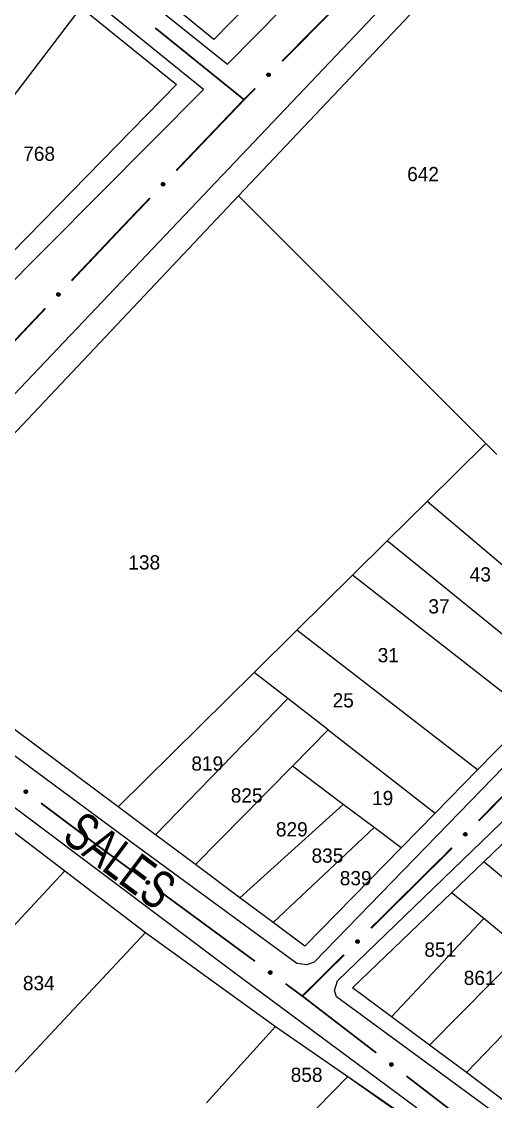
# Model space of a CAD drawing. Extents: x 199577 to 200882, y 4838726 to 4840156.
# Drawn here: x 200475.3 to 200525.1, y 4839061.6 to 4839175.2 of the extents above; entities that cross this region are included whole.
import ezdxf
from ezdxf.enums import TextEntityAlignment as Align

# ---------------------------------------------------------------- set-up
doc = ezdxf.new("R2010")
doc.units = 0
doc.header["$LTSCALE"] = 1.5
doc.header["$MEASUREMENT"] = 0
for name, color, linetype in [('CD_MALHA_LOTES', 7, 'CONTINUOUS'), ('RU-QUADRA', 210, 'CONTINUOUS'), ('SV-EIXO-RUA-PAV', 20, 'CONTINUOUS'), ('SV-RUA-PAVIM', 7, 'CONTINUOUS'), ('SV-TXT-RUA-PAV', 7, 'CONTINUOUS'), ('Th_NmrPorta', 1, 'CONTINUOUS')]:
    doc.layers.add(name, color=color, linetype=linetype)
doc.styles.add('ARIAL', font='ARIAL.SHX')

msp = doc.modelspace()

# ---------------------------------------------------------------- linework, layer by layer
at = {"layer": 'CD_MALHA_LOTES', "linetype": 'Continuous', "flags": 128}
for points in [[(200498.11, 4839156.87), (200523.62, 4839183.84), (200525.22, 4839183.76), (200551.54, 4839158.42)], [(200499.02, 4839176.91), (200495.51, 4839173.34), (200484.67, 4839182.21)], [(200467, 4839157.7), (200481.54, 4839176.7)], [(200481.54, 4839176.7), (200491.59, 4839168.59), (200474.3, 4839150.97)], [(200457.22, 4839113.62), (200498.11, 4839156.87)], [(200524.13, 4839130.83), (200498.11, 4839156.87)], [(200517.96, 4839124.74), (200524.13, 4839130.83)], [(200524.13, 4839130.83), (200525.28, 4839129.67)], [(200513.75, 4839120.59), (200517.96, 4839124.74)], [(200535.97, 4839109.46), (200517.96, 4839124.74)], [(200510.11, 4839116.99), (200513.75, 4839120.59)], [(200532.2, 4839105.62), (200513.75, 4839120.59)], [(200504.25, 4839111.2), (200510.11, 4839116.99)], [(200528.92, 4839102.27), (200510.11, 4839116.99)], [(200485.42, 4839092.6), (200457.22, 4839113.62)], [(200499.75, 4839106.75), (200504.25, 4839111.2)], [(200523.27, 4839096.51), (200504.25, 4839111.2)], [(200485.42, 4839092.6), (200499.75, 4839106.75)], [(200503.28, 4839104.01), (200499.75, 4839106.75)], [(200489.36, 4839089.66), (200503.28, 4839104.01)], [(200507.54, 4839100.7), (200503.28, 4839104.01)], [(200528.92, 4839102.27), (200523.27, 4839096.51)], [(200503.8, 4839096.89), (200507.54, 4839100.7)], [(200507.54, 4839100.7), (200518.8, 4839091.95)], [(200493.58, 4839086.52), (200503.8, 4839096.89)], [(200509.1, 4839092.84), (200503.8, 4839096.89)], [(200523.27, 4839096.51), (200518.8, 4839091.95)], [(200489.36, 4839089.66), (200485.42, 4839092.6)], [(200498.25, 4839083.04), (200509.1, 4839092.84)], [(200512.36, 4839090.41), (200509.1, 4839092.84)], [(200518.8, 4839091.95), (200515.21, 4839088.29)], [(200523.91, 4839086.82), (200528.59, 4839091.31)], [(200474.48, 4839089.94), (200479.81, 4839085.87)], [(200493.58, 4839086.52), (200489.36, 4839089.66)], [(200501.75, 4839080.43), (200512.36, 4839090.41)], [(200515.21, 4839088.29), (200512.36, 4839090.41)], [(200515.21, 4839088.29), (200505.07, 4839077.95), (200501.75, 4839080.43)], [(200498.25, 4839083.04), (200493.58, 4839086.52)], [(200520.53, 4839083.57), (200523.91, 4839086.82)], [(200534.81, 4839077.8), (200523.91, 4839086.82)], [(200466.16, 4839071.21), (200479.81, 4839085.87)], [(200479.81, 4839085.87), (200488.32, 4839079.38)], [(200501.75, 4839080.43), (200498.25, 4839083.04)], [(200514.21, 4839070.5), (200510.11, 4839073.55), (200520.53, 4839083.57)], [(200523.93, 4839080.84), (200520.53, 4839083.57)], [(200514.21, 4839070.5), (200523.93, 4839080.84)], [(200528.01, 4839077.46), (200523.93, 4839080.84)], [(200488.32, 4839079.38), (200473.23, 4839063.25)], [(200488.32, 4839079.38), (200502.01, 4839069.49)], [(200518.21, 4839067.52), (200528.01, 4839077.46)], [(200522.08, 4839064.64), (200531.61, 4839074.49)], [(200518.21, 4839067.52), (200514.21, 4839070.5)], [(200494.73, 4839061.47), (200502.01, 4839069.49)], [(200502.01, 4839069.49), (200509.61, 4839064.23)], [(200522.08, 4839064.64), (200518.21, 4839067.52)], [(200525.96, 4839061.75), (200522.08, 4839064.64)], [(200501.41, 4839055.84), (200509.61, 4839064.23)], [(200509.61, 4839064.23), (200518.08, 4839058.25), (200509.65, 4839048.87)]]:
    msp.add_lwpolyline(points, dxfattribs=at)
at = {"layer": 'RU-QUADRA', "linetype": 'Continuous', "flags": 128}
for points in [[(200528.92, 4839102.27), (200523.27, 4839096.51), (200518.8, 4839091.95), (200515.21, 4839088.29), (200505.07, 4839077.95), (200501.75, 4839080.43), (200498.25, 4839083.04), (200493.58, 4839086.52), (200489.36, 4839089.66), (200485.42, 4839092.6), (200457.22, 4839113.62), (200498.11, 4839156.87), (200523.62, 4839183.84)], [(200499.02, 4839176.91), (200495.51, 4839173.34), (200484.67, 4839182.21)], [(200481.54, 4839176.7), (200491.59, 4839168.59), (200474.3, 4839150.97), (200468.24, 4839144.78), (200461.49, 4839137.91), (200456.44, 4839132.76), (200450.5, 4839126.7), (200445.94, 4839122.05), (200443.96, 4839122.05), (200430.6, 4839131.8), (200419.5, 4839139.9), (200397.7, 4839155.75), (200393.8, 4839158.58), (200374.93, 4839172.28), (200370.67, 4839175.45)], [(200525.96, 4839061.75), (200522.08, 4839064.64), (200518.21, 4839067.52), (200514.21, 4839070.5), (200510.11, 4839073.55), (200520.53, 4839083.57), (200523.91, 4839086.82), (200528.59, 4839091.31)], [(200474.48, 4839089.94), (200479.81, 4839085.87), (200488.32, 4839079.38), (200502.01, 4839069.49), (200509.61, 4839064.23), (200518.38, 4839058.21), (200509.65, 4839048.87), (200504.42, 4839043.11), (200501.03, 4839039.37), (200497.15, 4839035.09), (200493.61, 4839031.19), (200472.96, 4839008.43)]]:
    msp.add_lwpolyline(points, dxfattribs=at)
at = {"layer": 'SV-EIXO-RUA-PAV', "const_width": 0.18}
for points in [[(200502.681296, 4839171.033748), (200510.427993, 4839178.843273)], [(200498.68, 4839167), (200489.343267, 4839174.538264)], [(200498.68, 4839167), (200499.864315, 4839168.19392)], [(200491.551766, 4839159.539705), (200498.460094, 4839166.76985)], [(200498.460094, 4839166.76985), (200498.68, 4839167)], [(200485.8, 4839153.52), (200488.788434, 4839156.647647)], [(200485.336464, 4839153.030488), (200485.8, 4839153.52)], [(200480.523418, 4839147.947714), (200485.336464, 4839153.030488)], [(200472.06, 4839139.01), (200477.773106, 4839145.043272)], [(200531.790872, 4839099.682339), (200523.369026, 4839091.134093)], [(200477.314438, 4839092.996672), (200482.914438, 4839088.796671)], [(200482.914438, 4839088.796671), (200483.23, 4839088.56)], [(200483.23, 4839088.56), (200486.940874, 4839085.832276)], [(200519.7, 4839087.41), (200512.041892, 4839079.834237)], [(200519.859923, 4839087.572324), (200519.7, 4839087.41)], [(200520.561744, 4839088.284677), (200519.859923, 4839087.572324)], [(200490.163834, 4839083.463198), (200499.832715, 4839076.355966)], [(200509.198218, 4839077.02114), (200504.932706, 4839072.801494)], [(200503.055675, 4839073.986889), (200504.667155, 4839072.80235)], [(200504.667155, 4839072.80235), (200504.82, 4839072.69)], [(200504.932706, 4839072.801494), (200504.82, 4839072.69)], [(200504.82, 4839072.69), (200512.60028, 4839066.714272)], [(200515.772569, 4839064.277761), (200522.910218, 4839058.795612)]]:
    msp.add_lwpolyline(points, dxfattribs=at)
at = {"layer": 'SV-EIXO-RUA-PAV'}
for points in [[(200501.093467, 4839169.589351), (200501.092576, 4839169.638251), (200501.101811, 4839169.680461), (200501.119645, 4839169.713449), (200501.143006, 4839169.73849), (200501.169791, 4839169.761417), (200501.201895, 4839169.778574), (200501.241745, 4839169.789723), (200501.290793, 4839169.790961), (200501.33341, 4839169.778659), (200501.366687, 4839169.762905), (200501.394201, 4839169.740049), (200501.416037, 4839169.713656), (200501.432756, 4839169.679718), (200501.443661, 4839169.639224), (200501.443712, 4839169.589874), (200501.434375, 4839169.548555), (200501.416287, 4839169.517101), (200501.393134, 4839169.489585), (200501.365508, 4839169.466507), (200501.333897, 4839169.449847), (200501.293105, 4839169.438941), (200501.244397, 4839169.439536), (200501.20308, 4839169.448378), (200501.17138, 4839169.46602), (200501.144804, 4839169.489424), (200501.121482, 4839169.516009), (200501.102892, 4839169.547563), (200501.093467, 4839169.589351)], [(200489.991251, 4839158.06584), (200489.989445, 4839158.114715), (200489.997888, 4839158.15709), (200490.015102, 4839158.190406), (200490.03799, 4839158.215881), (200490.064341, 4839158.239305), (200490.096118, 4839158.25706), (200490.135753, 4839158.268953), (200490.184768, 4839158.271108), (200490.227609, 4839158.259607), (200490.261175, 4839158.244478), (200490.289112, 4839158.222141), (200490.311438, 4839158.196161), (200490.32879, 4839158.162543), (200490.34045, 4839158.122259), (200490.341425, 4839158.07292), (200490.332863, 4839158.031433), (200490.315367, 4839157.999645), (200490.292733, 4839157.971702), (200490.265544, 4839157.94811), (200490.23425, 4839157.930861), (200490.19367, 4839157.919194), (200490.144959, 4839157.918877), (200490.103484, 4839157.926944), (200490.071459, 4839157.943989), (200490.044449, 4839157.966892), (200490.020634, 4839157.993036), (200490.001456, 4839158.024236), (200489.991251, 4839158.06584)], [(200478.96954, 4839146.466854), (200478.967514, 4839146.515721), (200478.975766, 4839146.558133), (200478.99283, 4839146.591526), (200479.015604, 4839146.617103), (200479.041849, 4839146.640645), (200479.073547, 4839146.658543), (200479.113127, 4839146.670614), (200479.162133, 4839146.67299), (200479.205025, 4839146.661681), (200479.238658, 4839146.646703), (200479.266695, 4839146.624492), (200479.289138, 4839146.598612), (200479.30664, 4839146.565072), (200479.318482, 4839146.524841), (200479.319678, 4839146.475507), (200479.311303, 4839146.433982), (200479.293949, 4839146.402116), (200479.271441, 4839146.374071), (200479.244359, 4839146.350357), (200479.213143, 4839146.332968), (200479.172615, 4839146.321119), (200479.123906, 4839146.320583), (200479.082395, 4839146.328464), (200479.050294, 4839146.345365), (200479.023182, 4839146.368146), (200478.999249, 4839146.394183), (200478.979932, 4839146.425297), (200478.96954, 4839146.466854)], [(200475.665542, 4839094.370944), (200475.713856, 4839094.378546), (200475.756934, 4839094.3752), (200475.79206, 4839094.362068), (200475.820074, 4839094.34237), (200475.846464, 4839094.31899), (200475.86787, 4839094.289548), (200475.88439, 4839094.251608), (200475.892356, 4839094.203196), (200475.886028, 4839094.159292), (200475.874996, 4839094.124166), (200475.856138, 4839094.093772), (200475.832996, 4839094.068516), (200475.801678, 4839094.047292), (200475.763066, 4839094.030926), (200475.714192, 4839094.024094), (200475.671982, 4839094.027664), (200475.63834, 4839094.041258), (200475.607904, 4839094.06041), (200475.581248, 4839094.084602), (200475.560402, 4839094.113624), (200475.543994, 4839094.15253), (200475.53789, 4839094.200858), (200475.54097, 4839094.242998), (200475.554088, 4839094.276822), (200475.573618, 4839094.306362), (200475.596746, 4839094.333116), (200475.625446, 4839094.355866), (200475.665542, 4839094.370944)], [(200522.144639, 4839089.73448), (200522.145696, 4839089.685583), (200522.136606, 4839089.643342), (200522.118884, 4839089.610293), (200522.095609, 4839089.585172), (200522.068903, 4839089.562154), (200522.036857, 4839089.544888), (200521.997045, 4839089.533603), (200521.948002, 4839089.532198), (200521.905342, 4839089.544354), (200521.872012, 4839089.559995), (200521.84442, 4839089.582757), (200521.822494, 4839089.609076), (200521.80566, 4839089.642956), (200521.794617, 4839089.683413), (200521.794398, 4839089.732762), (200521.803594, 4839089.774112), (200521.821575, 4839089.805629), (200521.844634, 4839089.833223), (200521.87218, 4839089.856395), (200521.903735, 4839089.873163), (200521.944489, 4839089.884208), (200521.993199, 4839089.883779), (200522.034546, 4839089.875078), (200522.066306, 4839089.857544), (200522.092962, 4839089.834231), (200522.116374, 4839089.807725), (200522.135072, 4839089.776235), (200522.144639, 4839089.73448)], [(200488.501782, 4839084.821531), (200488.550021, 4839084.829598), (200488.593129, 4839084.826667), (200488.62838, 4839084.813873), (200488.656582, 4839084.794446), (200488.683196, 4839084.771321), (200488.704885, 4839084.742087), (200488.721769, 4839084.704307), (200488.730201, 4839084.655974), (200488.724296, 4839084.612012), (200488.713603, 4839084.576781), (200488.695038, 4839084.546207), (200488.67214, 4839084.520729), (200488.641028, 4839084.499205), (200488.602576, 4839084.482468), (200488.55377, 4839084.475165), (200488.511527, 4839084.478329), (200488.477756, 4839084.491598), (200488.447137, 4839084.510456), (200488.420249, 4839084.53439), (200488.399125, 4839084.56321), (200488.382343, 4839084.601957), (200488.375774, 4839084.650224), (200488.378448, 4839084.692391), (200488.39124, 4839084.72634), (200488.410484, 4839084.756067), (200488.433354, 4839084.783042), (200488.461833, 4839084.806067), (200488.501782, 4839084.821531)], [(200510.799617, 4839078.450477), (200510.800045, 4839078.401571), (200510.790413, 4839078.35945), (200510.772268, 4839078.326632), (200510.748672, 4839078.301812), (200510.721671, 4839078.27914), (200510.689407, 4839078.262287), (200510.649453, 4839078.251514), (200510.600396, 4839078.25074), (200510.557896, 4839078.263443), (200510.52477, 4839078.279511), (200510.497473, 4839078.302626), (200510.475887, 4839078.329224), (200510.459489, 4839078.363318), (200510.448967, 4839078.403914), (200510.449383, 4839078.453261), (200510.459109, 4839078.49449), (200510.477494, 4839078.525773), (200510.500905, 4839078.553068), (200510.528748, 4839078.575885), (200510.560515, 4839078.592245), (200510.601408, 4839078.602766), (200510.650108, 4839078.60171), (200510.69134, 4839078.592479), (200510.722872, 4839078.574538), (200510.749226, 4839078.550884), (200510.772296, 4839078.52408), (200510.790587, 4839078.492352), (200510.799617, 4839078.450477)], [(200501.393623, 4839075.345221), (200501.441862, 4839075.353288), (200501.48497, 4839075.350357), (200501.520221, 4839075.337564), (200501.548423, 4839075.318137), (200501.575037, 4839075.295012), (200501.596726, 4839075.265777), (200501.61361, 4839075.227998), (200501.622042, 4839075.179665), (200501.616137, 4839075.135702), (200501.605444, 4839075.100472), (200501.586879, 4839075.069897), (200501.563981, 4839075.04442), (200501.532869, 4839075.022895), (200501.494417, 4839075.006158), (200501.445611, 4839074.998856), (200501.403368, 4839075.002019), (200501.369597, 4839075.015289), (200501.338978, 4839075.034147), (200501.31209, 4839075.058081), (200501.290966, 4839075.086901), (200501.274184, 4839075.125647), (200501.267615, 4839075.173914), (200501.270289, 4839075.216082), (200501.283081, 4839075.250031), (200501.302325, 4839075.279757), (200501.325195, 4839075.306733), (200501.353674, 4839075.329758), (200501.393623, 4839075.345221)], [(200514.139528, 4839065.670838), (200514.187926, 4839065.677886), (200514.230963, 4839065.674046), (200514.265936, 4839065.660513), (200514.293723, 4839065.640495), (200514.319843, 4839065.616814), (200514.340911, 4839065.587129), (200514.356995, 4839065.549002), (200514.364405, 4839065.500502), (200514.357575, 4839065.456673), (200514.346141, 4839065.421676), (200514.326936, 4839065.3915), (200514.303506, 4839065.366511), (200514.271947, 4839065.345647), (200514.23315, 4839065.329725), (200514.184201, 4839065.323453), (200514.142034, 4839065.327506), (200514.10855, 4839065.341485), (200514.078336, 4839065.360985), (200514.051959, 4839065.38548), (200514.031447, 4839065.414739), (200514.015486, 4839065.453831), (200514.009936, 4839065.502226), (200514.013499, 4839065.544328), (200514.027003, 4839065.577999), (200514.04687, 4839065.607313), (200514.070304, 4839065.633801), (200514.099262, 4839065.65622), (200514.139528, 4839065.670838)]]:
    msp.add_lwpolyline(points, close=True, dxfattribs=at)
for points in [[(200501.092576, 4839169.638251), (200501.201895, 4839169.778574)], [(200501.093467, 4839169.589351), (200501.241745, 4839169.789723)], [(200501.094064, 4839169.616007), (200501.216911, 4839169.778601)], [(200501.097737, 4839169.662335), (200501.180309, 4839169.763015)], [(200501.100048, 4839169.567787), (200501.265123, 4839169.786515)], [(200501.101811, 4839169.680461), (200501.169791, 4839169.761417)], [(200501.102892, 4839169.547563), (200501.290793, 4839169.790961)], [(200501.115618, 4839169.535045), (200501.30856, 4839169.781866)], [(200501.121482, 4839169.516009), (200501.33341, 4839169.778659)], [(200501.135032, 4839169.506177), (200501.34528, 4839169.768506)], [(200501.144804, 4839169.489424), (200501.366687, 4839169.762905)], [(200501.160228, 4839169.479262), (200501.381061, 4839169.748388)], [(200501.17138, 4839169.46602), (200501.394201, 4839169.740049)], [(200501.19022, 4839169.459121), (200501.40335, 4839169.724357)], [(200501.20308, 4839169.448378), (200501.416037, 4839169.713656)], [(200501.225978, 4839169.444793), (200501.421811, 4839169.69259)], [(200501.244397, 4839169.439536), (200501.432756, 4839169.679718)], [(200501.270369, 4839169.443042), (200501.436428, 4839169.656949)], [(200501.293105, 4839169.438941), (200501.443661, 4839169.639224)], [(200501.31569, 4839169.449979), (200501.438553, 4839169.608714)], [(200501.333897, 4839169.449847), (200501.443712, 4839169.589874)], [(200501.352308, 4839169.461706), (200501.434872, 4839169.564315)], [(200501.365508, 4839169.466507), (200501.434375, 4839169.548555)], [(200489.989445, 4839158.114715), (200490.096118, 4839158.25706)], [(200489.991251, 4839158.06584), (200490.135753, 4839158.268953)], [(200489.991349, 4839158.092503), (200490.111131, 4839158.257368)], [(200489.994154, 4839158.138892), (200490.074827, 4839158.2411)], [(200489.997888, 4839158.15709), (200490.064341, 4839158.239305)], [(200489.998235, 4839158.044404), (200490.159186, 4839158.266183)], [(200490.001456, 4839158.024236), (200490.184768, 4839158.271108)], [(200490.014415, 4839158.011958), (200490.202703, 4839158.262348)], [(200490.020634, 4839157.993036), (200490.227609, 4839158.259607)], [(200490.034366, 4839157.983459), (200490.239666, 4839158.249678)], [(200490.044449, 4839157.966892), (200490.261175, 4839158.244478)], [(200490.060061, 4839157.957021), (200490.275818, 4839158.230233)], [(200490.071459, 4839157.943989), (200490.289112, 4839158.222141)], [(200490.090425, 4839157.937445), (200490.298553, 4839158.206623)], [(200490.103484, 4839157.926944), (200490.311438, 4839158.196161)], [(200490.126445, 4839157.923788), (200490.317605, 4839158.175208)], [(200490.144959, 4839157.918877), (200490.32879, 4839158.162543)], [(200490.170861, 4839157.922868), (200490.332887, 4839158.139846)], [(200490.19367, 4839157.919194), (200490.34045, 4839158.122259)], [(200490.216044, 4839157.930653), (200490.335914, 4839158.09166)], [(200490.23425, 4839157.930861), (200490.341425, 4839158.07292)], [(200490.252436, 4839157.943062), (200490.333065, 4839158.0472)], [(200490.265544, 4839157.94811), (200490.332863, 4839158.031433)], [(200478.967514, 4839146.515721), (200479.073547, 4839146.658543)], [(200478.969518, 4839146.493517), (200479.088558, 4839146.658919)], [(200478.96954, 4839146.466854), (200479.113127, 4839146.670614)], [(200478.972114, 4839146.539918), (200479.052327, 4839146.642488)], [(200478.975766, 4839146.558133), (200479.041849, 4839146.640645)], [(200478.976619, 4839146.44545), (200479.136573, 4839146.667949)], [(200478.979932, 4839146.425297), (200479.162133, 4839146.67299)], [(200478.992945, 4839146.413077), (200479.180107, 4839146.66431)], [(200478.999249, 4839146.394183), (200479.205025, 4839146.661681)], [(200479.013024, 4839146.384668), (200479.217126, 4839146.651806)], [(200479.023182, 4839146.368146), (200479.238658, 4839146.646703)], [(200479.038837, 4839146.358345), (200479.253365, 4839146.632524)], [(200479.050294, 4839146.345365), (200479.266695, 4839146.624492)], [(200479.069289, 4839146.338905), (200479.276206, 4839146.609016)], [(200479.082395, 4839146.328464), (200479.289138, 4839146.598612)], [(200479.10537, 4839146.325411), (200479.295399, 4839146.577687)], [(200479.123906, 4839146.320583), (200479.30664, 4839146.565072)], [(200479.14979, 4839146.324691), (200479.310839, 4839146.542394)], [(200479.172615, 4839146.321119), (200479.318482, 4839146.524841)], [(200479.194938, 4839146.332678), (200479.314083, 4839146.494222)], [(200479.213143, 4839146.332968), (200479.319678, 4839146.475507)], [(200479.231273, 4839146.345251), (200479.311434, 4839146.449749)], [(200479.244359, 4839146.350357), (200479.311303, 4839146.433982)], [(200475.53789, 4839094.200858), (200475.801678, 4839094.047292)], [(200475.540565, 4839094.219825), (200475.812924, 4839094.059903)], [(200475.54097, 4839094.242998), (200475.832996, 4839094.068516)], [(200475.543994, 4839094.15253), (200475.763066, 4839094.030926)], [(200475.544931, 4839094.175614), (200475.779629, 4839094.040526)], [(200475.549844, 4839094.257213), (200475.841851, 4839094.082554)], [(200475.554088, 4839094.276822), (200475.856138, 4839094.093772)], [(200475.558031, 4839094.131677), (200475.732144, 4839094.031794)], [(200475.560402, 4839094.113624), (200475.714192, 4839094.024094)], [(200475.565672, 4839094.289688), (200475.862592, 4839094.107934)], [(200475.573618, 4839094.306362), (200475.874996, 4839094.124166)], [(200475.574678, 4839094.097018), (200475.68766, 4839094.029337)], [(200475.581248, 4839094.084602), (200475.671982, 4839094.027664)], [(200475.588869, 4839094.318343), (200475.877602, 4839094.146141)], [(200475.596746, 4839094.333116), (200475.886028, 4839094.159292)], [(200475.614795, 4839094.34154), (200475.885789, 4839094.184347)], [(200475.625446, 4839094.355866), (200475.892356, 4839094.203196)], [(200475.645087, 4839094.361462), (200475.884425, 4839094.228012)], [(200475.665542, 4839094.370944), (200475.88439, 4839094.251608)], [(200475.692027, 4839094.374016), (200475.869961, 4839094.274679)], [(200475.713856, 4839094.378546), (200475.86787, 4839094.289548)], [(200475.738421, 4839094.376745), (200475.849493, 4839094.308792)], [(200475.756934, 4839094.3752), (200475.846464, 4839094.31899)], [(200521.903735, 4839089.873163), (200521.794398, 4839089.732762)], [(200521.944489, 4839089.884208), (200521.794617, 4839089.683413)], [(200521.921942, 4839089.873093), (200521.799622, 4839089.71394)], [(200521.967239, 4839089.880184), (200521.801911, 4839089.665712)], [(200521.885364, 4839089.861242), (200521.80315, 4839089.758351)], [(200521.87218, 4839089.856395), (200521.803594, 4839089.774112)], [(200521.993199, 4839089.883779), (200521.80566, 4839089.642956)], [(200522.011636, 4839089.878585), (200521.816649, 4839089.630121)], [(200522.034546, 4839089.875078), (200521.822494, 4839089.609076)], [(200522.047443, 4839089.864379), (200521.835218, 4839089.598418)], [(200522.066306, 4839089.857544), (200521.84442, 4839089.582757)], [(200522.077503, 4839089.84434), (200521.857589, 4839089.574462)], [(200522.092962, 4839089.834231), (200521.872012, 4839089.559995)], [(200522.10279, 4839089.817511), (200521.893439, 4839089.554467)], [(200522.116374, 4839089.807725), (200521.905342, 4839089.544354)], [(200522.122303, 4839089.78871), (200521.930203, 4839089.541232)], [(200522.135072, 4839089.776235), (200521.948002, 4839089.532198)], [(200522.137984, 4839089.75602), (200521.973657, 4839089.536731)], [(200522.144639, 4839089.73448), (200521.997045, 4839089.533603)], [(200522.144133, 4839089.707822), (200522.021841, 4839089.544809)], [(200522.145696, 4839089.685583), (200522.036857, 4839089.544888)], [(200522.140618, 4839089.661481), (200522.05839, 4839089.56052)], [(200522.136606, 4839089.643342), (200522.068903, 4839089.562154)], [(200488.375774, 4839084.650224), (200488.641028, 4839084.499205)], [(200488.378266, 4839084.669215), (200488.652152, 4839084.511923)], [(200488.378448, 4839084.692391), (200488.67214, 4839084.520729)], [(200488.382343, 4839084.601957), (200488.602576, 4839084.482468)], [(200488.383058, 4839084.625048), (200488.619046, 4839084.492227)], [(200488.387185, 4839084.70669), (200488.680861, 4839084.534851)], [(200488.39124, 4839084.72634), (200488.695038, 4839084.546207)], [(200488.39658, 4839084.581239), (200488.571647, 4839084.483037)], [(200488.399125, 4839084.56321), (200488.55377, 4839084.475165)], [(200488.4027, 4839084.739317), (200488.701356, 4839084.56043)], [(200488.410484, 4839084.756067), (200488.713603, 4839084.576781)], [(200488.41356, 4839084.546742), (200488.527189, 4839084.480153)], [(200488.420249, 4839084.53439), (200488.511527, 4839084.478329)], [(200488.42562, 4839084.768194), (200488.715997, 4839084.598779)], [(200488.433354, 4839084.783042), (200488.724296, 4839084.612012)], [(200488.451321, 4839084.791639), (200488.723816, 4839084.637063)], [(200488.461833, 4839084.806067), (200488.730201, 4839084.655974)], [(200488.48142, 4839084.811852), (200488.722031, 4839084.680713)], [(200488.501782, 4839084.821531), (200488.721769, 4839084.704307)], [(200488.528237, 4839084.824857), (200488.707119, 4839084.727238)], [(200488.550021, 4839084.829598), (200488.704885, 4839084.742087)], [(200488.574602, 4839084.828033), (200488.686323, 4839084.761152)], [(200488.593129, 4839084.826667), (200488.683196, 4839084.771321)], [(200510.601408, 4839078.602766), (200510.448967, 4839078.403914)], [(200510.560515, 4839078.592245), (200510.449383, 4839078.453261)], [(200510.57872, 4839078.591941), (200510.454364, 4839078.434373)], [(200510.624104, 4839078.59845), (200510.456033, 4839078.386121)], [(200510.541993, 4839078.580561), (200510.458463, 4839078.478736)], [(200510.528748, 4839078.575885), (200510.459109, 4839078.49449)], [(200510.650108, 4839078.60171), (200510.459489, 4839078.363318)], [(200510.668477, 4839078.59628), (200510.470312, 4839078.350343)], [(200510.69134, 4839078.592479), (200510.475887, 4839078.329224)], [(200510.704098, 4839078.581615), (200510.488472, 4839078.318404)], [(200510.722872, 4839078.574538), (200510.497473, 4839078.302626)], [(200510.733899, 4839078.561191), (200510.510534, 4839078.294163)], [(200510.749226, 4839078.550884), (200510.52477, 4839078.279511)], [(200510.758839, 4839078.53404), (200510.546123, 4839078.273708)], [(200510.772296, 4839078.52408), (200510.557896, 4839078.263443)], [(200510.777979, 4839078.50499), (200510.582715, 4839078.260002)], [(200510.790587, 4839078.492352), (200510.600396, 4839078.25074)], [(200510.79324, 4839078.472102), (200510.626107, 4839078.254943)], [(200510.799617, 4839078.450477), (200510.649453, 4839078.251514)], [(200510.798768, 4839078.423828), (200510.674391, 4839078.262401)], [(200510.800045, 4839078.401571), (200510.689407, 4839078.262287)], [(200510.794658, 4839078.377536), (200510.711139, 4839078.27764)], [(200510.790413, 4839078.35945), (200510.721671, 4839078.27914)], [(200501.267615, 4839075.173914), (200501.532869, 4839075.022895)], [(200501.270107, 4839075.192906), (200501.543993, 4839075.035613)], [(200501.270289, 4839075.216082), (200501.563981, 4839075.04442)], [(200501.274184, 4839075.125647), (200501.494417, 4839075.006158)], [(200501.274899, 4839075.148739), (200501.510887, 4839075.015918)], [(200501.279026, 4839075.230381), (200501.572702, 4839075.058542)], [(200501.283081, 4839075.250031), (200501.586879, 4839075.069897)], [(200501.288421, 4839075.10493), (200501.463488, 4839075.006728)], [(200501.290966, 4839075.086901), (200501.445611, 4839074.998856)], [(200501.294541, 4839075.263008), (200501.593197, 4839075.084121)], [(200501.302325, 4839075.279757), (200501.605444, 4839075.100472)], [(200501.305401, 4839075.070433), (200501.41903, 4839075.003843)], [(200501.31209, 4839075.058081), (200501.403368, 4839075.002019)], [(200501.317461, 4839075.291885), (200501.607838, 4839075.12247)], [(200501.325195, 4839075.306733), (200501.616137, 4839075.135702)], [(200501.343162, 4839075.31533), (200501.615657, 4839075.160754)], [(200501.353674, 4839075.329758), (200501.622042, 4839075.179665)], [(200501.373261, 4839075.335543), (200501.613872, 4839075.204403)], [(200501.393623, 4839075.345221), (200501.61361, 4839075.227998)], [(200501.420078, 4839075.348548), (200501.59896, 4839075.250928)], [(200501.441862, 4839075.353288), (200501.596726, 4839075.265777)], [(200501.466443, 4839075.351723), (200501.578164, 4839075.284843)], [(200501.48497, 4839075.350357), (200501.575037, 4839075.295012)], [(200514.166047, 4839065.673606), (200514.342831, 4839065.572236)], [(200514.187926, 4839065.677886), (200514.340911, 4839065.587129)], [(200514.212469, 4839065.675803), (200514.322755, 4839065.606581)], [(200514.230963, 4839065.674046), (200514.319843, 4839065.616814)], [(200514.009936, 4839065.502226), (200514.271947, 4839065.345647)], [(200514.012828, 4839065.52116), (200514.283337, 4839065.358128)], [(200514.013499, 4839065.544328), (200514.303506, 4839065.366511)], [(200514.015486, 4839065.453831), (200514.23315, 4839065.329725)], [(200514.016688, 4839065.476903), (200514.249822, 4839065.339134)], [(200514.022535, 4839065.558439), (200514.312522, 4839065.380446)], [(200514.027003, 4839065.577999), (200514.326936, 4839065.3915)], [(200514.029283, 4839065.432818), (200514.20224, 4839065.330946)], [(200514.031447, 4839065.414739), (200514.184201, 4839065.323453)], [(200514.038734, 4839065.590731), (200514.333552, 4839065.405587)], [(200514.045532, 4839065.39797), (200514.157731, 4839065.329)], [(200514.04687, 4839065.607313), (200514.346141, 4839065.421676)], [(200514.051959, 4839065.38548), (200514.142034, 4839065.327506)], [(200514.062258, 4839065.619119), (200514.348999, 4839065.443619)], [(200514.070304, 4839065.633801), (200514.357575, 4839065.456673)], [(200514.088448, 4839065.642017), (200514.357623, 4839065.481729)], [(200514.099262, 4839065.65622), (200514.364405, 4839065.500502)], [(200514.118967, 4839065.661591), (200514.356759, 4839065.525407)], [(200514.139528, 4839065.670838), (200514.356995, 4839065.549002)]]:
    msp.add_lwpolyline(points, dxfattribs=at)
at = {"layer": 'SV-RUA-PAVIM', "linetype": 'Continuous'}
for points in [[(200516.43, 4839194.27, 4.82), (200515.56, 4839196.13, 4.82), (200481.68, 4839229.44, 6.12), (200428.45, 4839282.36, 8.17), (200426.7, 4839282.75, 8.17), (200425.09, 4839281.84, 8.16), (200395.81, 4839250.13, 6.81), (200396.04, 4839247.82, 6.81), (200437.11, 4839217.21, 6.14), (200466.6, 4839194.99, 4.99), (200467.34, 4839194.4, 4.99), (200496.95, 4839170.72, 5.25), (200517.04, 4839191.11, 5.42), (200516.92, 4839192.81, 5.4)], [(200346.53, 4839195.2, 5.17), (200346.13, 4839194.64, 5.18), (200345.88, 4839193.31, 5.18), (200346.07, 4839191.98, 5.03), (200377.95, 4839168.73, 4.68), (200410.98, 4839144.8, 4.4), (200444.59, 4839119.96, 4.06), (200446.65, 4839119.84, 4.07), (200448.11, 4839120.58, 4.08), (200467.06, 4839140.56, 4.15), (200494.41, 4839168.05, 5.24), (200461.85, 4839194.42, 5.24), (200461.12, 4839195, 5.33), (200444.9, 4839206.77, 5.33), (200424.04, 4839222.15, 5.34), (200395.55, 4839242.49, 6.08), (200392.72, 4839244.43, 6.08), (200391.78, 4839244.64, 6.08), (200390.86, 4839244.53, 6.08), (200389.82, 4839243.49, 6.08)], [(200460.32, 4839013.1, 3.27), (200469.6, 4839007.02, 3.25), (200471.1, 4839006.69, 3.32), (200472.76, 4839007.3, 3.33), (200518.38, 4839056.51, 3.78), (200518.38, 4839058.21, 3.78), (200516.83, 4839060.92, 3.78), (200497.57, 4839075.2, 3.72), (200469.47, 4839096.27, 3.72), (200450.75, 4839109.69, 3.95), (200449.52, 4839109.63, 3.95), (200448.34, 4839108.78, 3.95), (200424.88, 4839084.54, 3.77), (200401.32, 4839059.86, 3.51), (200401, 4839057.78, 3.51), (200402.61, 4839055.13, 3.44), (200424.04, 4839039.63, 3.34), (200442.72, 4839026.04, 3.4)]]:
    msp.add_polyline3d(points, close=True, dxfattribs=at)
msp.add_polyline3d([(200590.51, 4839015.02, 4.61), (200588.1, 4839015.25, 4.62), (200581.23, 4839019.46, 4.24), (200563.12, 4839032.65, 3.89), (200549.52, 4839042.45, 3.74), (200508.41, 4839072.6, 3.81), (200508.21, 4839073.28, 3.81), (200508.51, 4839074.3, 3.81), (200544.97, 4839109.46, 4.02), (200541.28, 4839112.52, 3.84), (200506.06, 4839076.26, 3.63), (200505.28, 4839075.97, 3.64), (200504.25, 4839076.13, 3.63), (200487.33, 4839088.5, 3.66), (200455.04, 4839112.35, 3.79), (200454.39, 4839113.81, 3.83), (200454.76, 4839115.21, 3.86), (200465.11, 4839126.15, 4.08), (200522.32, 4839186.35, 5.21), (200523.43, 4839186.79, 5.24), (200524.78, 4839186.73, 5.25), (200563.52, 4839150.08, 5.12), (200576.39, 4839137.22, 5.08), (200619.84, 4839092.86, 5.33)], dxfattribs=at)

# ---------------------------------------------------------------- texts
at = {"layer": 'SV-TXT-RUA-PAV', "style": 'ARIAL', "width": 0.7}
msp.add_text('SALES', height=4, rotation=323, dxfattribs=at).set_placement((200479.39, 4839089.16))
at = {"layer": 'Th_NmrPorta', "color": 1}
for s, p in [('768', (200475.44408, 4839161.309836)), ('642', (200515.852481, 4839159.167334)), ('138', (200486.506844, 4839118.317985)), ('43', (200522.43375, 4839117.056558)), ('37', (200518.08375, 4839113.696558)), ('31', (200512.74375, 4839108.556558)), ('25', (200508.00375, 4839103.806558)), ('819', (200493.136844, 4839097.157985)), ('825', (200497.286844, 4839093.797985)), ('19', (200512.15375, 4839093.526558)), ('829', (200502.036844, 4839090.237985)), ('835', (200505.786844, 4839087.467985)), ('839', (200508.756844, 4839085.097985)), ('851', (200517.656844, 4839077.577985)), ('834', (200475.410305, 4839074.054517)), ('861', (200521.806844, 4839074.607985)), ('858', (200503.592547, 4839064.407871))]:
    msp.add_text(s, height=1.5, dxfattribs=at).set_placement(p, align=Align.MIDDLE_LEFT)

doc.saveas('drawing.dxf')
